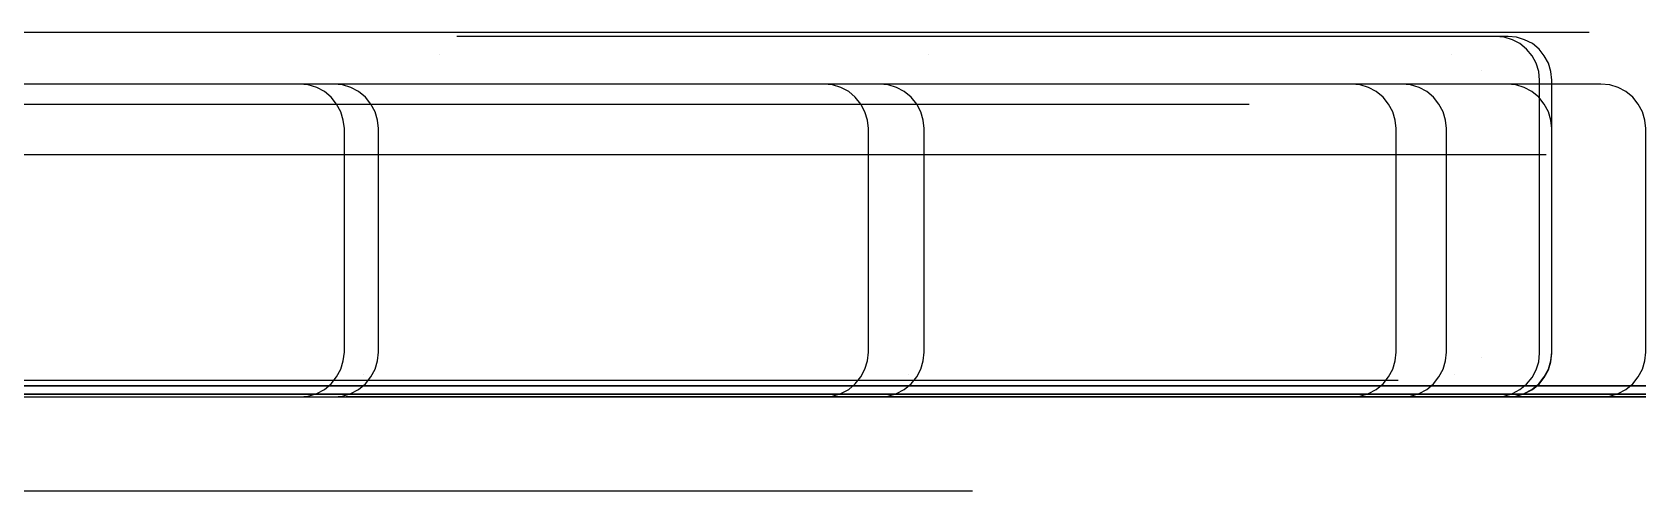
# Model space of a CAD drawing. Header units: metres. Extents: x 4 to 2154, y 0 to 166.
# Drawn here: x 1571 to 2154, y 0 to 166 of the extents above; entities that cross this region are included whole.
import ezdxf

# ---------------------------------------------------------------- set-up
doc = ezdxf.new("R2010")
doc.units = ezdxf.units.M
for name, color, linetype in [('RBAR-T10-I', 2, 'Continuous'), ('RBAR-T12-D', 3, 'Continuous'), ('RBAR-T12-D1', 3, 'Continuous'), ('RBAR-T16-E', 4, 'Continuous'), ('RBAR-T16-F', 4, 'Continuous'), ('RBAR-T16-F1', 4, 'Continuous'), ('RBAR-T20-G', 5, 'Continuous'), ('RBAR-T8-A', 1, 'Continuous'), ('RBAR-T8-A1', 1, 'Continuous'), ('RBAR-T8-A3', 1, 'Continuous'), ('RBAR-T8-B', 1, 'Continuous'), ('RBAR-T8-B1', 1, 'Continuous'), ('RBAR-T8-B2', 1, 'Continuous'), ('RBAR-T8-C', 1, 'Continuous'), ('RBAR-T8-H', 1, 'Continuous')]:
    doc.layers.add(name, color=color, linetype=linetype)

msp = doc.modelspace()

# ---------------------------------------------------------------- linework, layer by layer
at = {"layer": 'RBAR-T10-I'}
for points in [[(1837.2, 35, 323.5), (2011.4, 35, 323.5), (2015.2, 35, 323.1), (2019, 35, 322), (2022.4, 35, 320.1), (2025.4, 35, 317.7), (2027.9, 35, 314.6), (2029.8, 35, 311.2), (2030.9, 35, 307.5), (2031.3, 35, 303.6), (2031.3, 35, 19.9), (2030.9, 35, 16), (2029.8, 35, 12.3), (2027.9, 35, 8.8), (2025.4, 35, 5.8), (2022.4, 35, 3.4), (2019, 35, 1.5), (2015.2, 35, 0.4), (2011.4, 35, 0), (1319.6, 35, 0)], [(1319.6, 35, 303.6), (2031.3, 35, 303.6)], [(1925.4, 35, 323.5), (2099.6, 35, 323.5), (2103.5, 35, 323.1), (2107.2, 35, 322), (2110.7, 35, 320.1), (2113.7, 35, 317.7), (2116.1, 35, 314.6), (2118, 35, 311.2), (2119.1, 35, 307.5), (2119.5, 35, 303.6), (2119.5, 35, 19.9), (2119.1, 35, 16), (2118, 35, 12.3), (2116.1, 35, 8.8), (2113.7, 35, 5.8), (2110.7, 35, 3.4), (2107.2, 35, 1.5), (2103.5, 35, 0.4), (2099.6, 35, 0), (1407.8, 35, 0)], [(1407.8, 35, 303.6), (2119.5, 35, 303.6)], [(1925.4, 35, 323.5), (2099.6, 35, 323.5), (2103.5, 35, 323.1), (2107.2, 35, 322), (2110.7, 35, 320.1), (2113.7, 35, 317.7), (2116.1, 35, 314.6), (2118, 35, 311.2), (2119.1, 35, 307.5), (2119.5, 35, 303.6), (2119.5, 35, 19.9), (2119.1, 35, 16), (2118, 35, 12.3), (2116.1, 35, 8.8), (2113.7, 35, 5.8), (2110.7, 35, 3.4), (2107.2, 35, 1.5), (2103.5, 35, 0.4), (2099.6, 35, 0), (1407.8, 35, 0)], [(1407.8, 35, 303.6), (2119.5, 35, 303.6)], [(1925.4, 35, 323.5), (2099.6, 35, 323.5), (2103.5, 35, 323.1), (2107.2, 35, 322), (2110.7, 35, 320.1), (2113.7, 35, 317.7), (2116.1, 35, 314.6), (2118, 35, 311.2), (2119.1, 35, 307.5), (2119.5, 35, 303.6), (2119.5, 35, 19.9), (2119.1, 35, 16), (2118, 35, 12.3), (2116.1, 35, 8.8), (2113.7, 35, 5.8), (2110.7, 35, 3.4), (2107.2, 35, 1.5), (2103.5, 35, 0.4), (2099.6, 35, 0), (1407.8, 35, 0)], [(1407.8, 35, 303.6), (2119.5, 35, 303.6)], [(1925.4, 35, 323.5), (2099.6, 35, 323.5), (2103.5, 35, 323.1), (2107.2, 35, 322), (2110.7, 35, 320.1), (2113.7, 35, 317.7), (2116.1, 35, 314.6), (2118, 35, 311.2), (2119.1, 35, 307.5), (2119.5, 35, 303.6), (2119.5, 35, 19.9), (2119.1, 35, 16), (2118, 35, 12.3), (2116.1, 35, 8.8), (2113.7, 35, 5.8), (2110.7, 35, 3.4), (2107.2, 35, 1.5), (2103.5, 35, 0.4), (2099.6, 35, 0), (1407.8, 35, 0)], [(1407.8, 35, 303.6), (2119.5, 35, 303.6)], [(1925.4, 35, 323.5), (2099.6, 35, 323.5), (2103.5, 35, 323.1), (2107.2, 35, 322), (2110.7, 35, 320.1), (2113.7, 35, 317.7), (2116.1, 35, 314.6), (2118, 35, 311.2), (2119.1, 35, 307.5), (2119.5, 35, 303.6), (2119.5, 35, 19.9), (2119.1, 35, 16), (2118, 35, 12.3), (2116.1, 35, 8.8), (2113.7, 35, 5.8), (2110.7, 35, 3.4), (2107.2, 35, 1.5), (2103.5, 35, 0.4), (2099.6, 35, 0), (1407.8, 35, 0)], [(1407.8, 35, 303.6), (2119.5, 35, 303.6)], [(1960.4, 35, 323.5), (2134.6, 35, 323.5), (2138.5, 35, 323.1), (2142.2, 35, 322), (2145.7, 35, 320.1), (2148.7, 35, 317.7), (2151.1, 35, 314.6), (2153, 35, 311.2), (2154.1, 35, 307.5), (2154.5, 35, 303.6), (2154.5, 35, 19.9), (2154.1, 35, 16), (2153, 35, 12.3), (2151.1, 35, 8.8), (2148.7, 35, 5.8), (2145.7, 35, 3.4), (2142.2, 35, 1.5), (2138.5, 35, 0.4), (2134.6, 35, 0), (1442.8, 35, 0)], [(1442.8, 35, 303.6), (2154.5, 35, 303.6)]]:
    msp.add_polyline3d(points, dxfattribs=at)
at = {"layer": 'RBAR-T12-D'}
for points in [[(243.5, 121.7, 0), (2118.5, 121.7, 0)], [(36, 0, 0), (1911, 0, 0)], [(36, 0, 0), (1911, 0, 0)]]:
    msp.add_polyline3d(points, dxfattribs=at)
at = {"layer": 'RBAR-T12-D1'}
for points in [[(36, 140, 0), (2011, 140, 0)], [(36, 121.7, 0), (2011, 121.7, 0)]]:
    msp.add_polyline3d(points, dxfattribs=at)
at = {"layer": 'RBAR-T16-E'}
for points in [[(2095.2, 152, 57), (2095.2, 152, 5057)], [(2095.2, 48.2, 57), (2095.2, 48.2, 5057)]]:
    msp.add_polyline3d(points, dxfattribs=at)
at = {"layer": 'RBAR-T16-F'}
msp.add_polyline3d([(1326.8, 38, 0), (2084.6, 38, 0), (2090.8, 38, 0.6), (2096.8, 38, 2.4), (2102.3, 38, 5.4), (2107.2, 38, 9.3), (2111.1, 38, 14.2), (2114.1, 38, 19.7), (2115.9, 38, 25.7), (2116.5, 38, 31.9), (2116.5, 38, 1941.3), (2115.9, 38, 1947.5), (2114.1, 38, 1953.5), (2111.1, 38, 1959), (2107.2, 38, 1963.9), (2102.3, 38, 1967.8), (2096.8, 38, 1970.8), (2090.8, 38, 1972.6), (2084.6, 38, 1973.2), (1326.8, 38, 1973.2)], dxfattribs=at)
at = {"layer": 'RBAR-T16-F1'}
for points in [[(1324.6, 38, 0), (2084.5, 38, 0), (2090.7, 38, 0.6), (2096.7, 38, 2.4), (2102.3, 38, 5.4), (2107.1, 38, 9.4), (2111.1, 38, 14.2), (2114.1, 38, 19.8), (2115.9, 38, 25.8), (2116.5, 38, 32), (2116.5, 38, 1986.8), (2115.9, 38, 1993), (2114.1, 38, 1999), (2111.1, 38, 2004.6), (2107.1, 38, 2009.4), (2102.3, 38, 2013.4), (2096.7, 38, 2016.4), (2090.7, 38, 2018.2), (2084.5, 38, 2018.8), (1324.6, 38, 2018.8)], [(1362.6, 38, 106), (2122.5, 38, 106), (2128.7, 38, 106.6), (2134.7, 38, 108.4), (2140.3, 38, 111.4), (2145.1, 38, 115.4), (2149.1, 38, 120.2), (2152.1, 38, 125.8), (2153.9, 38, 131.8), (2154.5, 38, 138), (2154.5, 38, 2092.8), (2153.9, 38, 2099), (2152.1, 38, 2105), (2149.1, 38, 2110.6), (2145.1, 38, 2115.4), (2140.3, 38, 2119.4), (2134.7, 38, 2122.4), (2128.7, 38, 2124.2), (2122.5, 38, 2124.8), (1362.6, 38, 2124.8)]]:
    msp.add_polyline3d(points, dxfattribs=at)
at = {"layer": 'RBAR-T20-G'}
msp.add_polyline3d([(40, 40, 0), (2065, 40, 0)], dxfattribs=at)
msp.add_polyline3d([(40, 40, 0), (2065, 40, 0)], dxfattribs=at)
msp.add_polyline3d([(40, 40, 0), (2065, 40, 0)], dxfattribs=at)
at = {"layer": 'RBAR-T8-A'}
msp.add_polyline3d([(34, 34, 0), (2109, 34, 0)], dxfattribs=at)
msp.add_polyline3d([(34, 34, 0), (2109, 34, 0)], dxfattribs=at)
msp.add_polyline3d([(34, 34, 0), (2109, 34, 0)], dxfattribs=at)
msp.add_polyline3d([(34, 34, 0), (2109, 34, 0)], dxfattribs=at)
msp.add_polyline3d([(34, 34, 0), (2109, 34, 0)], dxfattribs=at)
msp.add_polyline3d([(34, 34, 0), (2109, 34, 0)], dxfattribs=at)
msp.add_polyline3d([(34, 34, 0), (2109, 34, 0)], dxfattribs=at)
msp.add_polyline3d([(34, 34, 0), (2109, 34, 0)], dxfattribs=at)
msp.add_polyline3d([(34, 34, 0), (2109, 34, 0)], dxfattribs=at)
msp.add_polyline3d([(34, 34, 0), (2109, 34, 0)], dxfattribs=at)
msp.add_polyline3d([(34, 34, 0), (2109, 34, 0)], dxfattribs=at)
msp.add_polyline3d([(34, 34, 0), (2109, 34, 0)], dxfattribs=at)
msp.add_polyline3d([(34, 34, 0), (2109, 34, 0)], dxfattribs=at)
msp.add_polyline3d([(34, 34, 0), (2109, 34, 0)], dxfattribs=at)
msp.add_polyline3d([(34, 34, 0), (2109, 34, 0)], dxfattribs=at)
msp.add_polyline3d([(34, 34, 0), (2109, 34, 0)], dxfattribs=at)
msp.add_polyline3d([(34, 34, 0), (2109, 34, 0)], dxfattribs=at)
msp.add_polyline3d([(34, 34, 0), (2109, 34, 0)], dxfattribs=at)
msp.add_polyline3d([(34, 34, 0), (2109, 34, 0)], dxfattribs=at)
msp.add_polyline3d([(34, 34, 0), (2109, 34, 0)], dxfattribs=at)
msp.add_polyline3d([(34, 34, 0), (2109, 34, 0)], dxfattribs=at)
msp.add_polyline3d([(34, 34, 0), (2109, 34, 0)], dxfattribs=at)
msp.add_polyline3d([(34, 34, 0), (2109, 34, 0)], dxfattribs=at)
msp.add_polyline3d([(34, 34, 0), (2109, 34, 0)], dxfattribs=at)
msp.add_polyline3d([(34, 34, 0), (2109, 34, 0)], dxfattribs=at)
msp.add_polyline3d([(34, 34, 0), (2109, 34, 0)], dxfattribs=at)
msp.add_polyline3d([(34, 34, 0), (2109, 34, 0)], dxfattribs=at)
msp.add_polyline3d([(34, 34, 0), (2109, 34, 0)], dxfattribs=at)
msp.add_polyline3d([(34, 34, 0), (2109, 34, 0)], dxfattribs=at)
msp.add_polyline3d([(34, 34, 0), (2109, 34, 0)], dxfattribs=at)
at = {"layer": 'RBAR-T8-A1'}
msp.add_polyline3d([(34, 166, 0), (2134, 166, 0)], dxfattribs=at)
msp.add_polyline3d([(34, 166, 0), (2134, 166, 0)], dxfattribs=at)
msp.add_polyline3d([(34, 166, 0), (2134, 166, 0)], dxfattribs=at)
msp.add_polyline3d([(34, 166, 0), (2134, 166, 0)], dxfattribs=at)
msp.add_polyline3d([(34, 166, 0), (2134, 166, 0)], dxfattribs=at)
msp.add_polyline3d([(34, 166, 0), (2134, 166, 0)], dxfattribs=at)
msp.add_polyline3d([(34, 166, 0), (2134, 166, 0)], dxfattribs=at)
msp.add_polyline3d([(34, 166, 0), (2134, 166, 0)], dxfattribs=at)
msp.add_polyline3d([(34, 166, 0), (2134, 166, 0)], dxfattribs=at)
msp.add_polyline3d([(34, 166, 0), (2134, 166, 0)], dxfattribs=at)
msp.add_polyline3d([(34, 166, 0), (2134, 166, 0)], dxfattribs=at)
msp.add_polyline3d([(34, 166, 0), (2134, 166, 0)], dxfattribs=at)
msp.add_polyline3d([(34, 166, 0), (2134, 166, 0)], dxfattribs=at)
msp.add_polyline3d([(34, 166, 0), (2134, 166, 0)], dxfattribs=at)
msp.add_polyline3d([(34, 166, 0), (2134, 166, 0)], dxfattribs=at)
msp.add_polyline3d([(34, 166, 0), (2134, 166, 0)], dxfattribs=at)
msp.add_polyline3d([(34, 166, 0), (2134, 166, 0)], dxfattribs=at)
msp.add_polyline3d([(34, 166, 0), (2134, 166, 0)], dxfattribs=at)
msp.add_polyline3d([(34, 166, 0), (2134, 166, 0)], dxfattribs=at)
msp.add_polyline3d([(34, 166, 0), (2134, 166, 0)], dxfattribs=at)
msp.add_polyline3d([(34, 166, 0), (2134, 166, 0)], dxfattribs=at)
msp.add_polyline3d([(34, 166, 0), (2134, 166, 0)], dxfattribs=at)
msp.add_polyline3d([(34, 166, 0), (2134, 166, 0)], dxfattribs=at)
msp.add_polyline3d([(34, 166, 0), (2134, 166, 0)], dxfattribs=at)
msp.add_polyline3d([(34, 166, 0), (2134, 166, 0)], dxfattribs=at)
msp.add_polyline3d([(34, 166, 0), (2134, 166, 0)], dxfattribs=at)
msp.add_polyline3d([(34, 166, 0), (2134, 166, 0)], dxfattribs=at)
msp.add_polyline3d([(34, 166, 0), (2134, 166, 0)], dxfattribs=at)
msp.add_polyline3d([(34, 166, 0), (2134, 166, 0)], dxfattribs=at)
msp.add_polyline3d([(34, 166, 0), (2134, 166, 0)], dxfattribs=at)
at = {"layer": 'RBAR-T8-A3'}
for points in [[(1718.1, 158, 34), (1718.1, 158, 5084)], [(1895, 158, 34), (1895, 158, 5084)], [(2084.3, 158, 34), (2084.3, 158, 5084)], [(1690.6, 42, 34), (1690.6, 42, 5084)], [(1888, 42, 34), (1888, 42, 5084)], [(2085.4, 42, 34), (2085.4, 42, 5084)]]:
    msp.add_polyline3d(points, dxfattribs=at)
at = {"layer": 'RBAR-T8-B'}
for points in [[(1717.7, 34, 452.2), (2104.2, 34, 452.2), (2107.4, 34, 452.5), (2110.5, 34, 453.4), (2113.3, 34, 455), (2115.7, 34, 457), (2117.8, 34, 459.4), (2119.3, 34, 462.3), (2120.2, 34, 465.3), (2120.5, 34, 468.5), (2120.5, 34, 519.3), (2120.2, 34, 522.5), (2119.3, 34, 525.6), (2117.8, 34, 528.4), (2115.7, 34, 530.9), (2113.3, 34, 532.9), (2110.5, 34, 534.4), (2107.4, 34, 535.3), (2104.2, 34, 535.6), (1717.7, 34, 535.6)], [(1717.7, 34, 1290), (2104.2, 34, 1290), (2107.4, 34, 1290.4), (2110.5, 34, 1291.3), (2113.3, 34, 1292.8), (2115.7, 34, 1294.8), (2117.8, 34, 1297.3), (2119.3, 34, 1300.1), (2120.2, 34, 1303.1), (2120.5, 34, 1306.3), (2120.5, 34, 1357.2), (2120.2, 34, 1360.4), (2119.3, 34, 1363.4), (2117.8, 34, 1366.2), (2115.7, 34, 1368.7), (2113.3, 34, 1370.7), (2110.5, 34, 1372.2), (2107.4, 34, 1373.1), (2104.2, 34, 1373.5), (1717.7, 34, 1373.5)], [(1717.7, 34, 2127.9), (2104.2, 34, 2127.9), (2107.4, 34, 2128.2), (2110.5, 34, 2129.1), (2113.3, 34, 2130.6), (2115.7, 34, 2132.6), (2117.8, 34, 2135.1), (2119.3, 34, 2137.9), (2120.2, 34, 2141), (2120.5, 34, 2144.2), (2120.5, 34, 2195), (2120.2, 34, 2198.2), (2119.3, 34, 2201.2), (2117.8, 34, 2204.1), (2115.7, 34, 2206.5), (2113.3, 34, 2208.5), (2110.5, 34, 2210.1), (2107.4, 34, 2211), (2104.2, 34, 2211.3), (1717.7, 34, 2211.3)], [(1717.7, 34, 2965.7), (2104.2, 34, 2965.7), (2107.4, 34, 2966), (2110.5, 34, 2966.9), (2113.3, 34, 2968.5), (2115.7, 34, 2970.5), (2117.8, 34, 2972.9), (2119.3, 34, 2975.8), (2120.2, 34, 2978.8), (2120.5, 34, 2982), (2120.5, 34, 3032.8), (2120.2, 34, 3036), (2119.3, 34, 3039.1), (2117.8, 34, 3041.9), (2115.7, 34, 3044.4), (2113.3, 34, 3046.4), (2110.5, 34, 3047.9), (2107.4, 34, 3048.8), (2104.2, 34, 3049.1), (1717.7, 34, 3049.1)], [(1717.7, 34, 3803.5), (2104.2, 34, 3803.5), (2107.4, 34, 3803.9), (2110.5, 34, 3804.8), (2113.3, 34, 3806.3), (2115.7, 34, 3808.3), (2117.8, 34, 3810.8), (2119.3, 34, 3813.6), (2120.2, 34, 3816.6), (2120.5, 34, 3819.8), (2120.5, 34, 3870.7), (2120.2, 34, 3873.9), (2119.3, 34, 3876.9), (2117.8, 34, 3879.7), (2115.7, 34, 3882.2), (2113.3, 34, 3884.2), (2110.5, 34, 3885.7), (2107.4, 34, 3886.6), (2104.2, 34, 3887), (1717.7, 34, 3887)], [(1717.7, 34, 4641.4), (2104.2, 34, 4641.4), (2107.4, 34, 4641.7), (2110.5, 34, 4642.6), (2113.3, 34, 4644.1), (2115.7, 34, 4646.1), (2117.8, 34, 4648.6), (2119.3, 34, 4651.4), (2120.2, 34, 4654.5), (2120.5, 34, 4657.7), (2120.5, 34, 4708.5), (2120.2, 34, 4711.7), (2119.3, 34, 4714.7), (2117.8, 34, 4717.6), (2115.7, 34, 4720), (2113.3, 34, 4722), (2110.5, 34, 4723.6), (2107.4, 34, 4724.5), (2104.2, 34, 4724.8), (1717.7, 34, 4724.8)], [(1724.5, 34, 1625.5), (2111, 34, 1625.5), (2114.2, 34, 1625.8), (2117.3, 34, 1626.7), (2120.1, 34, 1628.2), (2122.5, 34, 1630.3), (2124.6, 34, 1632.7), (2126.1, 34, 1635.6), (2127, 34, 1638.6), (2127.3, 34, 1641.8), (2127.3, 34, 1692.6), (2127, 34, 1695.8), (2126.1, 34, 1698.9), (2124.6, 34, 1701.7), (2122.5, 34, 1704.2), (2120.1, 34, 1706.2), (2117.3, 34, 1707.7), (2114.2, 34, 1708.6), (2111, 34, 1708.9), (1724.5, 34, 1708.9)], [(1724.5, 34, 1795), (2111, 34, 1795), (2114.2, 34, 1795.3), (2117.3, 34, 1796.2), (2120.1, 34, 1797.7), (2122.5, 34, 1799.8), (2124.6, 34, 1802.2), (2126.1, 34, 1805.1), (2127, 34, 1808.1), (2127.3, 34, 1811.3), (2127.3, 34, 1862.1), (2127, 34, 1865.3), (2126.1, 34, 1868.4), (2124.6, 34, 1871.2), (2122.5, 34, 1873.7), (2120.1, 34, 1875.7), (2117.3, 34, 1877.2), (2114.2, 34, 1878.1), (2111, 34, 1878.4), (1724.5, 34, 1878.4)], [(1724.5, 34, 3659.5), (2111, 34, 3659.5), (2114.2, 34, 3659.8), (2117.3, 34, 3660.8), (2120.1, 34, 3662.3), (2122.5, 34, 3664.3), (2124.6, 34, 3666.7), (2126.1, 34, 3669.6), (2127, 34, 3672.6), (2127.3, 34, 3675.8), (2127.3, 34, 3726.6), (2127, 34, 3729.8), (2126.1, 34, 3732.9), (2124.6, 34, 3735.7), (2122.5, 34, 3738.2), (2120.1, 34, 3740.2), (2117.3, 34, 3741.7), (2114.2, 34, 3742.6), (2111, 34, 3742.9), (1724.5, 34, 3742.9)]]:
    msp.add_polyline3d(points, dxfattribs=at)
at = {"layer": 'RBAR-T8-B1'}
for points in [[(1283.4, 34, 0), (1667.6, 34, 0), (1670.7, 34.3, 0), (1673.8, 35.2, 0), (1676.6, 36.7, 0), (1679, 38.7, 0), (1681, 41.2, 0), (1682.5, 44, 0), (1683.4, 47, 0), (1683.8, 50.2, 0), (1683.8, 131.1, 0), (1683.4, 134.2, 0), (1682.5, 137.2, 0), (1681, 140, 0), (1679, 142.5, 0), (1676.6, 144.5, 0), (1673.8, 146, 0), (1670.7, 146.9, 0), (1667.6, 147.2, 0), (1283.4, 147.2, 0)], [(1295.7, 34, 0), (1679.9, 34, 0), (1683.1, 34.3, 0), (1686.1, 35.2, 0), (1688.9, 36.7, 0), (1691.4, 38.7, 0), (1693.4, 41.2, 0), (1694.9, 44, 0), (1695.8, 47, 0), (1696.1, 50.2, 0), (1696.1, 131.1, 0), (1695.8, 134.2, 0), (1694.9, 137.2, 0), (1693.4, 140, 0), (1691.4, 142.5, 0), (1688.9, 144.5, 0), (1686.1, 146, 0), (1683.1, 146.9, 0), (1679.9, 147.2, 0), (1295.7, 147.2, 0)], [(1473, 34, 0), (1857.2, 34, 0), (1860.3, 34.3, 0), (1863.4, 35.2, 0), (1866.2, 36.7, 0), (1868.6, 38.7, 0), (1870.6, 41.2, 0), (1872.1, 44, 0), (1873, 47, 0), (1873.4, 50.2, 0), (1873.4, 131.1, 0), (1873, 134.2, 0), (1872.1, 137.2, 0), (1870.6, 140, 0), (1868.6, 142.5, 0), (1866.2, 144.5, 0), (1863.4, 146, 0), (1860.3, 146.9, 0), (1857.2, 147.2, 0), (1473, 147.2, 0)], [(1493.2, 34, 0), (1877.3, 34, 0), (1880.5, 34.3, 0), (1883.5, 35.2, 0), (1886.3, 36.7, 0), (1888.8, 38.7, 0), (1890.8, 41.2, 0), (1892.3, 44, 0), (1893.2, 47, 0), (1893.5, 50.2, 0), (1893.5, 131.1, 0), (1893.2, 134.2, 0), (1892.3, 137.2, 0), (1890.8, 140, 0), (1888.8, 142.5, 0), (1886.3, 144.5, 0), (1883.5, 146, 0), (1880.5, 146.9, 0), (1877.3, 147.2, 0), (1493.2, 147.2, 0)], [(1663.8, 34, 0), (2048, 34, 0), (2051.2, 34.3, 0), (2054.2, 35.2, 0), (2057, 36.7, 0), (2059.5, 38.7, 0), (2061.5, 41.2, 0), (2063, 44, 0), (2063.9, 47, 0), (2064.2, 50.2, 0), (2064.2, 131.1, 0), (2063.9, 134.2, 0), (2063, 137.2, 0), (2061.5, 140, 0), (2059.5, 142.5, 0), (2057, 144.5, 0), (2054.2, 146, 0), (2051.2, 146.9, 0), (2048, 147.2, 0), (1663.8, 147.2, 0)], [(1682.1, 34, 4625), (2066.3, 34, 4625), (2069.4, 34.3, 4625), (2072.5, 35.2, 4625), (2075.3, 36.7, 4625), (2077.7, 38.7, 4625), (2079.7, 41.2, 4625), (2081.2, 44, 4625), (2082.1, 47, 4625), (2082.4, 50.2, 4625), (2082.4, 131.1, 4625), (2082.1, 134.2, 4625), (2081.2, 137.2, 4625), (2079.7, 140, 4625), (2077.7, 142.5, 4625), (2075.3, 144.5, 4625), (2072.5, 146, 4625), (2069.4, 146.9, 4625), (2066.3, 147.2, 4625), (1682.1, 147.2, 4625)], [(1720.1, 34, 2152.8), (2104.3, 34, 2152.8), (2107.5, 34.3, 2152.8), (2110.5, 35.2, 2152.8), (2113.3, 36.7, 2152.8), (2115.8, 38.7, 2152.8), (2117.8, 41.2, 2152.8), (2119.3, 44, 2152.8), (2120.2, 47, 2152.8), (2120.5, 50.2, 2152.8), (2120.5, 131.1, 2152.8), (2120.2, 134.2, 2152.8), (2119.3, 137.2, 2152.8), (2117.8, 140, 2152.8), (2115.8, 142.5, 2152.8), (2113.3, 144.5, 2152.8), (2110.5, 146, 2152.8), (2107.5, 146.9, 2152.8), (2104.3, 147.2, 2152.8), (1720.1, 147.2, 2152.8)], [(1720.1, 34, 2350.2), (2104.3, 34, 2350.2), (2107.5, 34.3, 2350.2), (2110.5, 35.2, 2350.2), (2113.3, 36.7, 2350.2), (2115.8, 38.7, 2350.2), (2117.8, 41.2, 2350.2), (2119.3, 44, 2350.2), (2120.2, 47, 2350.2), (2120.5, 50.2, 2350.2), (2120.5, 131.1, 2350.2), (2120.2, 134.2, 2350.2), (2119.3, 137.2, 2350.2), (2117.8, 140, 2350.2), (2115.8, 142.5, 2350.2), (2113.3, 144.5, 2350.2), (2110.5, 146, 2350.2), (2107.5, 146.9, 2350.2), (2104.3, 147.2, 2350.2), (1720.1, 147.2, 2350.2)], [(1720.1, 34, 2547.5), (2104.3, 34, 2547.5), (2107.5, 34.3, 2547.5), (2110.5, 35.2, 2547.5), (2113.3, 36.7, 2547.5), (2115.8, 38.7, 2547.5), (2117.8, 41.2, 2547.5), (2119.3, 44, 2547.5), (2120.2, 47, 2547.5), (2120.5, 50.2, 2547.5), (2120.5, 131.1, 2547.5), (2120.2, 134.2, 2547.5), (2119.3, 137.2, 2547.5), (2117.8, 140, 2547.5), (2115.8, 142.5, 2547.5), (2113.3, 144.5, 2547.5), (2110.5, 146, 2547.5), (2107.5, 146.9, 2547.5), (2104.3, 147.2, 2547.5), (1720.1, 147.2, 2547.5)], [(1720.1, 34, 2744.8), (2104.3, 34, 2744.8), (2107.5, 34.3, 2744.8), (2110.5, 35.2, 2744.8), (2113.3, 36.7, 2744.8), (2115.8, 38.7, 2744.8), (2117.8, 41.2, 2744.8), (2119.3, 44, 2744.8), (2120.2, 47, 2744.8), (2120.5, 50.2, 2744.8), (2120.5, 131.1, 2744.8), (2120.2, 134.2, 2744.8), (2119.3, 137.2, 2744.8), (2117.8, 140, 2744.8), (2115.8, 142.5, 2744.8), (2113.3, 144.5, 2744.8), (2110.5, 146, 2744.8), (2107.5, 146.9, 2744.8), (2104.3, 147.2, 2744.8), (1720.1, 147.2, 2744.8)], [(1720.1, 34, 2942.2), (2104.3, 34, 2942.2), (2107.5, 34.3, 2942.2), (2110.5, 35.2, 2942.2), (2113.3, 36.7, 2942.2), (2115.8, 38.7, 2942.2), (2117.8, 41.2, 2942.2), (2119.3, 44, 2942.2), (2120.2, 47, 2942.2), (2120.5, 50.2, 2942.2), (2120.5, 131.1, 2942.2), (2120.2, 134.2, 2942.2), (2119.3, 137.2, 2942.2), (2117.8, 140, 2942.2), (2115.8, 142.5, 2942.2), (2113.3, 144.5, 2942.2), (2110.5, 146, 2942.2), (2107.5, 146.9, 2942.2), (2104.3, 147.2, 2942.2), (1720.1, 147.2, 2942.2)], [(1754.1, 34, 34.5), (2138.3, 34, 34.5), (2141.5, 34.3, 34.5), (2144.5, 35.2, 34.5), (2147.3, 36.7, 34.5), (2149.8, 38.7, 34.5), (2151.8, 41.2, 34.5), (2153.3, 44, 34.5), (2154.2, 47, 34.5), (2154.5, 50.2, 34.5), (2154.5, 131.1, 34.5), (2154.2, 134.2, 34.5), (2153.3, 137.2, 34.5), (2151.8, 140, 34.5), (2149.8, 142.5, 34.5), (2147.3, 144.5, 34.5), (2144.5, 146, 34.5), (2141.5, 146.9, 34.5), (2138.3, 147.2, 34.5), (1754.1, 147.2, 34.5)], [(1754.1, 34, 4625), (2138.3, 34, 4625), (2141.5, 34.3, 4625), (2144.5, 35.2, 4625), (2147.3, 36.7, 4625), (2149.8, 38.7, 4625), (2151.8, 41.2, 4625), (2153.3, 44, 4625), (2154.2, 47, 4625), (2154.5, 50.2, 4625), (2154.5, 131.1, 4625), (2154.2, 134.2, 4625), (2153.3, 137.2, 4625), (2151.8, 140, 4625), (2149.8, 142.5, 4625), (2147.3, 144.5, 4625), (2144.5, 146, 4625), (2141.5, 146.9, 4625), (2138.3, 147.2, 4625), (1754.1, 147.2, 4625)], [(1754.1, 34, 34.5), (2138.3, 34, 34.5), (2141.5, 34.3, 34.5), (2144.5, 35.2, 34.5), (2147.3, 36.7, 34.5), (2149.8, 38.7, 34.5), (2151.8, 41.2, 34.5), (2153.3, 44, 34.5), (2154.2, 47, 34.5), (2154.5, 50.2, 34.5), (2154.5, 131.1, 34.5), (2154.2, 134.2, 34.5), (2153.3, 137.2, 34.5), (2151.8, 140, 34.5), (2149.8, 142.5, 34.5), (2147.3, 144.5, 34.5), (2144.5, 146, 34.5), (2141.5, 146.9, 34.5), (2138.3, 147.2, 34.5), (1754.1, 147.2, 34.5)]]:
    msp.add_polyline3d(points, dxfattribs=at)
at = {"layer": 'RBAR-T8-B2'}
for points in [[(1724.5, 34, 778), (2100.2, 34, 778), (2103.3, 34.3, 778), (2106.3, 35.2, 778), (2109, 36.7, 778), (2111.4, 38.6, 778), (2113.4, 41, 778), (2114.9, 43.8, 778), (2115.8, 46.7, 778), (2116.1, 49.8, 778), (2116.1, 148.7, 778), (2115.8, 151.8, 778), (2114.9, 154.8, 778), (2113.4, 157.5, 778), (2111.4, 159.9, 778), (2109, 161.9, 778), (2106.3, 163.3, 778), (2103.3, 164.2, 778), (2100.2, 164.5, 778), (1724.5, 164.5, 778)], [(1724.5, 34, 1964.5), (2100.2, 34, 1964.5), (2103.3, 34.3, 1964.5), (2106.3, 35.2, 1964.5), (2109, 36.7, 1964.5), (2111.4, 38.6, 1964.5), (2113.4, 41, 1964.5), (2114.9, 43.8, 1964.5), (2115.8, 46.7, 1964.5), (2116.1, 49.8, 1964.5), (2116.1, 148.7, 1964.5), (2115.8, 151.8, 1964.5), (2114.9, 154.8, 1964.5), (2113.4, 157.5, 1964.5), (2111.4, 159.9, 1964.5), (2109, 161.9, 1964.5), (2106.3, 163.3, 1964.5), (2103.3, 164.2, 1964.5), (2100.2, 164.5, 1964.5), (1724.5, 164.5, 1964.5)], [(1724.5, 34, 3151), (2100.2, 34, 3151), (2103.3, 34.3, 3151), (2106.3, 35.2, 3151), (2109, 36.7, 3151), (2111.4, 38.6, 3151), (2113.4, 41, 3151), (2114.9, 43.8, 3151), (2115.8, 46.7, 3151), (2116.1, 49.8, 3151), (2116.1, 148.7, 3151), (2115.8, 151.8, 3151), (2114.9, 154.8, 3151), (2113.4, 157.5, 3151), (2111.4, 159.9, 3151), (2109, 161.9, 3151), (2106.3, 163.3, 3151), (2103.3, 164.2, 3151), (2100.2, 164.5, 3151), (1724.5, 164.5, 3151)], [(1724.5, 34, 3320.5), (2100.2, 34, 3320.5), (2103.3, 34.3, 3320.5), (2106.3, 35.2, 3320.5), (2109, 36.7, 3320.5), (2111.4, 38.6, 3320.5), (2113.4, 41, 3320.5), (2114.9, 43.8, 3320.5), (2115.8, 46.7, 3320.5), (2116.1, 49.8, 3320.5), (2116.1, 148.7, 3320.5), (2115.8, 151.8, 3320.5), (2114.9, 154.8, 3320.5), (2113.4, 157.5, 3320.5), (2111.4, 159.9, 3320.5), (2109, 161.9, 3320.5), (2106.3, 163.3, 3320.5), (2103.3, 164.2, 3320.5), (2100.2, 164.5, 3320.5), (1724.5, 164.5, 3320.5)], [(1728.9, 34, 393.1), (2104.7, 34, 393.1), (2107.8, 34.3, 393.1), (2110.7, 35.2, 393.1), (2113.5, 36.7, 393.1), (2115.9, 38.6, 393.1), (2117.8, 41, 393.1), (2119.3, 43.8, 393.1), (2120.2, 46.7, 393.1), (2120.5, 49.8, 393.1), (2120.5, 148.7, 393.1), (2120.2, 151.8, 393.1), (2119.3, 154.8, 393.1), (2117.8, 157.5, 393.1), (2115.9, 159.9, 393.1), (2113.5, 161.9, 393.1), (2110.7, 163.3, 393.1), (2107.8, 164.2, 393.1), (2104.7, 164.5, 393.1), (1728.9, 164.5, 393.1)], [(1728.9, 34, 1111.2), (2104.7, 34, 1111.2), (2107.8, 34.3, 1111.2), (2110.7, 35.2, 1111.2), (2113.5, 36.7, 1111.2), (2115.9, 38.6, 1111.2), (2117.8, 41, 1111.2), (2119.3, 43.8, 1111.2), (2120.2, 46.7, 1111.2), (2120.5, 49.8, 1111.2), (2120.5, 148.7, 1111.2), (2120.2, 151.8, 1111.2), (2119.3, 154.8, 1111.2), (2117.8, 157.5, 1111.2), (2115.9, 159.9, 1111.2), (2113.5, 161.9, 1111.2), (2110.7, 163.3, 1111.2), (2107.8, 164.2, 1111.2), (2104.7, 164.5, 1111.2), (1728.9, 164.5, 1111.2)], [(1728.9, 34, 1829.4), (2104.7, 34, 1829.4), (2107.8, 34.3, 1829.4), (2110.7, 35.2, 1829.4), (2113.5, 36.7, 1829.4), (2115.9, 38.6, 1829.4), (2117.8, 41, 1829.4), (2119.3, 43.8, 1829.4), (2120.2, 46.7, 1829.4), (2120.5, 49.8, 1829.4), (2120.5, 148.7, 1829.4), (2120.2, 151.8, 1829.4), (2119.3, 154.8, 1829.4), (2117.8, 157.5, 1829.4), (2115.9, 159.9, 1829.4), (2113.5, 161.9, 1829.4), (2110.7, 163.3, 1829.4), (2107.8, 164.2, 1829.4), (2104.7, 164.5, 1829.4), (1728.9, 164.5, 1829.4)], [(1728.9, 34, 2547.5), (2104.7, 34, 2547.5), (2107.8, 34.3, 2547.5), (2110.7, 35.2, 2547.5), (2113.5, 36.7, 2547.5), (2115.9, 38.6, 2547.5), (2117.8, 41, 2547.5), (2119.3, 43.8, 2547.5), (2120.2, 46.7, 2547.5), (2120.5, 49.8, 2547.5), (2120.5, 148.7, 2547.5), (2120.2, 151.8, 2547.5), (2119.3, 154.8, 2547.5), (2117.8, 157.5, 2547.5), (2115.9, 159.9, 2547.5), (2113.5, 161.9, 2547.5), (2110.7, 163.3, 2547.5), (2107.8, 164.2, 2547.5), (2104.7, 164.5, 2547.5), (1728.9, 164.5, 2547.5)], [(1728.9, 34, 3265.6), (2104.7, 34, 3265.6), (2107.8, 34.3, 3265.6), (2110.7, 35.2, 3265.6), (2113.5, 36.7, 3265.6), (2115.9, 38.6, 3265.6), (2117.8, 41, 3265.6), (2119.3, 43.8, 3265.6), (2120.2, 46.7, 3265.6), (2120.5, 49.8, 3265.6), (2120.5, 148.7, 3265.6), (2120.2, 151.8, 3265.6), (2119.3, 154.8, 3265.6), (2117.8, 157.5, 3265.6), (2115.9, 159.9, 3265.6), (2113.5, 161.9, 3265.6), (2110.7, 163.3, 3265.6), (2107.8, 164.2, 3265.6), (2104.7, 164.5, 3265.6), (1728.9, 164.5, 3265.6)], [(1728.9, 34, 3983.8), (2104.7, 34, 3983.8), (2107.8, 34.3, 3983.8), (2110.7, 35.2, 3983.8), (2113.5, 36.7, 3983.8), (2115.9, 38.6, 3983.8), (2117.8, 41, 3983.8), (2119.3, 43.8, 3983.8), (2120.2, 46.7, 3983.8), (2120.5, 49.8, 3983.8), (2120.5, 148.7, 3983.8), (2120.2, 151.8, 3983.8), (2119.3, 154.8, 3983.8), (2117.8, 157.5, 3983.8), (2115.9, 159.9, 3983.8), (2113.5, 161.9, 3983.8), (2110.7, 163.3, 3983.8), (2107.8, 164.2, 3983.8), (2104.7, 164.5, 3983.8), (1728.9, 164.5, 3983.8)], [(1728.9, 34, 4701.9), (2104.7, 34, 4701.9), (2107.8, 34.3, 4701.9), (2110.7, 35.2, 4701.9), (2113.5, 36.7, 4701.9), (2115.9, 38.6, 4701.9), (2117.8, 41, 4701.9), (2119.3, 43.8, 4701.9), (2120.2, 46.7, 4701.9), (2120.5, 49.8, 4701.9), (2120.5, 148.7, 4701.9), (2120.2, 151.8, 4701.9), (2119.3, 154.8, 4701.9), (2117.8, 157.5, 4701.9), (2115.9, 159.9, 4701.9), (2113.5, 161.9, 4701.9), (2110.7, 163.3, 4701.9), (2107.8, 164.2, 4701.9), (2104.7, 164.5, 4701.9), (1728.9, 164.5, 4701.9)], [(1728.9, 34, 348.2), (2104.7, 34, 348.2), (2107.8, 34.3, 348.2), (2110.7, 35.2, 348.2), (2113.5, 36.7, 348.2), (2115.9, 38.6, 348.2), (2117.8, 41, 348.2), (2119.3, 43.8, 348.2), (2120.2, 46.7, 348.2), (2120.5, 49.8, 348.2), (2120.5, 148.7, 348.2), (2120.2, 151.8, 348.2), (2119.3, 154.8, 348.2), (2117.8, 157.5, 348.2), (2115.9, 159.9, 348.2), (2113.5, 161.9, 348.2), (2110.7, 163.3, 348.2), (2107.8, 164.2, 348.2), (2104.7, 164.5, 348.2), (1728.9, 164.5, 348.2)], [(1728.9, 34, 976.6), (2104.7, 34, 976.6), (2107.8, 34.3, 976.6), (2110.7, 35.2, 976.6), (2113.5, 36.7, 976.6), (2115.9, 38.6, 976.6), (2117.8, 41, 976.6), (2119.3, 43.8, 976.6), (2120.2, 46.7, 976.6), (2120.5, 49.8, 976.6), (2120.5, 148.7, 976.6), (2120.2, 151.8, 976.6), (2119.3, 154.8, 976.6), (2117.8, 157.5, 976.6), (2115.9, 159.9, 976.6), (2113.5, 161.9, 976.6), (2110.7, 163.3, 976.6), (2107.8, 164.2, 976.6), (2104.7, 164.5, 976.6), (1728.9, 164.5, 976.6)], [(1728.9, 34, 1604.9), (2104.7, 34, 1604.9), (2107.8, 34.3, 1604.9), (2110.7, 35.2, 1604.9), (2113.5, 36.7, 1604.9), (2115.9, 38.6, 1604.9), (2117.8, 41, 1604.9), (2119.3, 43.8, 1604.9), (2120.2, 46.7, 1604.9), (2120.5, 49.8, 1604.9), (2120.5, 148.7, 1604.9), (2120.2, 151.8, 1604.9), (2119.3, 154.8, 1604.9), (2117.8, 157.5, 1604.9), (2115.9, 159.9, 1604.9), (2113.5, 161.9, 1604.9), (2110.7, 163.3, 1604.9), (2107.8, 164.2, 1604.9), (2104.7, 164.5, 1604.9), (1728.9, 164.5, 1604.9)], [(1728.9, 34, 2233.3), (2104.7, 34, 2233.3), (2107.8, 34.3, 2233.3), (2110.7, 35.2, 2233.3), (2113.5, 36.7, 2233.3), (2115.9, 38.6, 2233.3), (2117.8, 41, 2233.3), (2119.3, 43.8, 2233.3), (2120.2, 46.7, 2233.3), (2120.5, 49.8, 2233.3), (2120.5, 148.7, 2233.3), (2120.2, 151.8, 2233.3), (2119.3, 154.8, 2233.3), (2117.8, 157.5, 2233.3), (2115.9, 159.9, 2233.3), (2113.5, 161.9, 2233.3), (2110.7, 163.3, 2233.3), (2107.8, 164.2, 2233.3), (2104.7, 164.5, 2233.3), (1728.9, 164.5, 2233.3)], [(1728.9, 34, 2861.7), (2104.7, 34, 2861.7), (2107.8, 34.3, 2861.7), (2110.7, 35.2, 2861.7), (2113.5, 36.7, 2861.7), (2115.9, 38.6, 2861.7), (2117.8, 41, 2861.7), (2119.3, 43.8, 2861.7), (2120.2, 46.7, 2861.7), (2120.5, 49.8, 2861.7), (2120.5, 148.7, 2861.7), (2120.2, 151.8, 2861.7), (2119.3, 154.8, 2861.7), (2117.8, 157.5, 2861.7), (2115.9, 159.9, 2861.7), (2113.5, 161.9, 2861.7), (2110.7, 163.3, 2861.7), (2107.8, 164.2, 2861.7), (2104.7, 164.5, 2861.7), (1728.9, 164.5, 2861.7)], [(1728.9, 34, 3490.1), (2104.7, 34, 3490.1), (2107.8, 34.3, 3490.1), (2110.7, 35.2, 3490.1), (2113.5, 36.7, 3490.1), (2115.9, 38.6, 3490.1), (2117.8, 41, 3490.1), (2119.3, 43.8, 3490.1), (2120.2, 46.7, 3490.1), (2120.5, 49.8, 3490.1), (2120.5, 148.7, 3490.1), (2120.2, 151.8, 3490.1), (2119.3, 154.8, 3490.1), (2117.8, 157.5, 3490.1), (2115.9, 159.9, 3490.1), (2113.5, 161.9, 3490.1), (2110.7, 163.3, 3490.1), (2107.8, 164.2, 3490.1), (2104.7, 164.5, 3490.1), (1728.9, 164.5, 3490.1)], [(1728.9, 34, 4118.4), (2104.7, 34, 4118.4), (2107.8, 34.3, 4118.4), (2110.7, 35.2, 4118.4), (2113.5, 36.7, 4118.4), (2115.9, 38.6, 4118.4), (2117.8, 41, 4118.4), (2119.3, 43.8, 4118.4), (2120.2, 46.7, 4118.4), (2120.5, 49.8, 4118.4), (2120.5, 148.7, 4118.4), (2120.2, 151.8, 4118.4), (2119.3, 154.8, 4118.4), (2117.8, 157.5, 4118.4), (2115.9, 159.9, 4118.4), (2113.5, 161.9, 4118.4), (2110.7, 163.3, 4118.4), (2107.8, 164.2, 4118.4), (2104.7, 164.5, 4118.4), (1728.9, 164.5, 4118.4)], [(1728.9, 34, 4746.8), (2104.7, 34, 4746.8), (2107.8, 34.3, 4746.8), (2110.7, 35.2, 4746.8), (2113.5, 36.7, 4746.8), (2115.9, 38.6, 4746.8), (2117.8, 41, 4746.8), (2119.3, 43.8, 4746.8), (2120.2, 46.7, 4746.8), (2120.5, 49.8, 4746.8), (2120.5, 148.7, 4746.8), (2120.2, 151.8, 4746.8), (2119.3, 154.8, 4746.8), (2117.8, 157.5, 4746.8), (2115.9, 159.9, 4746.8), (2113.5, 161.9, 4746.8), (2110.7, 163.3, 4746.8), (2107.8, 164.2, 4746.8), (2104.7, 164.5, 4746.8), (1728.9, 164.5, 4746.8)]]:
    msp.add_polyline3d(points, dxfattribs=at)
at = {"layer": 'RBAR-T8-C'}
for points in [[(1449.1, 34, 648.9), (2016, 34, 648.9), (2019.1, 34, 648.6), (2022.2, 34, 647.7), (2025, 34, 646.2), (2027.4, 34, 644.2), (2029.4, 34, 641.7), (2030.9, 34, 638.9), (2031.8, 34, 635.9), (2032.2, 34, 632.7), (2032.2, 34, 0)], [(1537.4, 34, 648.9), (2104.3, 34, 648.9), (2107.5, 34, 648.6), (2110.5, 34, 647.7), (2113.3, 34, 646.2), (2115.8, 34, 644.2), (2117.8, 34, 641.7), (2119.3, 34, 638.9), (2120.2, 34, 635.9), (2120.5, 34, 632.7), (2120.5, 34, 0)], [(1537.4, 34, 648.9), (2104.3, 34, 648.9), (2107.5, 34, 648.6), (2110.5, 34, 647.7), (2113.3, 34, 646.2), (2115.8, 34, 644.2), (2117.8, 34, 641.7), (2119.3, 34, 638.9), (2120.2, 34, 635.9), (2120.5, 34, 632.7), (2120.5, 34, 0)], [(1537.4, 34, 648.9), (2104.3, 34, 648.9), (2107.5, 34, 648.6), (2110.5, 34, 647.7), (2113.3, 34, 646.2), (2115.8, 34, 644.2), (2117.8, 34, 641.7), (2119.3, 34, 638.9), (2120.2, 34, 635.9), (2120.5, 34, 632.7), (2120.5, 34, 0)], [(1571.4, 34, 648.9), (2138.3, 34, 648.9), (2141.5, 34, 648.6), (2144.5, 34, 647.7), (2147.3, 34, 646.2), (2149.8, 34, 644.2), (2151.8, 34, 641.7), (2153.3, 34, 638.9), (2154.2, 34, 635.9), (2154.5, 34, 632.7), (2154.5, 34, 0)], [(1571.4, 34, 5024.2), (2138.3, 34, 5024.2), (2141.5, 34, 5023.9), (2144.5, 34, 5023), (2147.3, 34, 5021.5), (2149.8, 34, 5019.5), (2151.8, 34, 5017), (2153.3, 34, 5014.2), (2154.2, 34, 5011.2), (2154.5, 34, 5008), (2154.5, 34, 4375.3)]]:
    msp.add_polyline3d(points, dxfattribs=at)
at = {"layer": 'RBAR-T8-H'}
for points in [[(2032.7, 34, 454.9), (2104.2, 34, 454.9), (2107.3, 34, 454.6), (2110.4, 34, 453.6), (2113.2, 34, 452.1), (2115.7, 34, 450.1), (2117.7, 34, 447.6), (2119.3, 34, 444.8), (2120.2, 34, 441.7), (2120.5, 34, 438.5), (2120.5, 34, 305.7), (2120.2, 34, 302.6), (2119.3, 34, 299.5), (2117.7, 34, 296.7), (2115.7, 34, 294.2), (2113.2, 34, 292.2), (2110.4, 34, 290.6), (2107.3, 34, 289.7), (2104.2, 34, 289.4), (1700.7, 34, 289.4), (1697.5, 34, 289.7), (1694.4, 34, 290.6), (1691.6, 34, 292.2), (1689.1, 34, 294.2), (1687.1, 34, 296.7), (1685.6, 34, 299.5), (1684.7, 34, 302.6), (1684.4, 34, 305.7), (1684.4, 34, 382.3), (1684.7, 34, 385.5), (1685.6, 34, 388.6), (1687.1, 34, 391.4), (1689.1, 34, 393.9), (1691.6, 34, 395.9), (1694.4, 34, 397.4), (1697.5, 34, 398.4), (1700.7, 34, 398.7), (2088.8, 34, 398.7)], [(2032.7, 34, 1292.7), (2104.2, 34, 1292.7), (2107.3, 34, 1292.4), (2110.4, 34, 1291.5), (2113.2, 34, 1289.9), (2115.7, 34, 1287.9), (2117.7, 34, 1285.4), (2119.3, 34, 1282.6), (2120.2, 34, 1279.5), (2120.5, 34, 1276.4), (2120.5, 34, 1143.6), (2120.2, 34, 1140.4), (2119.3, 34, 1137.3), (2117.7, 34, 1134.5), (2115.7, 34, 1132), (2113.2, 34, 1130), (2110.4, 34, 1128.5), (2107.3, 34, 1127.5), (2104.2, 34, 1127.2), (1700.7, 34, 1127.2), (1697.5, 34, 1127.5), (1694.4, 34, 1128.5), (1691.6, 34, 1130), (1689.1, 34, 1132), (1687.1, 34, 1134.5), (1685.6, 34, 1137.3), (1684.7, 34, 1140.4), (1684.4, 34, 1143.6), (1684.4, 34, 1220.2), (1684.7, 34, 1223.4), (1685.6, 34, 1226.4), (1687.1, 34, 1229.3), (1689.1, 34, 1231.7), (1691.6, 34, 1233.8), (1694.4, 34, 1235.3), (1697.5, 34, 1236.2), (1700.7, 34, 1236.5), (2088.8, 34, 1236.5)], [(2032.7, 34, 2130.5), (2104.2, 34, 2130.5), (2107.3, 34, 2130.2), (2110.4, 34, 2129.3), (2113.2, 34, 2127.8), (2115.7, 34, 2125.7), (2117.7, 34, 2123.3), (2119.3, 34, 2120.4), (2120.2, 34, 2117.4), (2120.5, 34, 2114.2), (2120.5, 34, 1981.4), (2120.2, 34, 1978.2), (2119.3, 34, 1975.2), (2117.7, 34, 1972.3), (2115.7, 34, 1969.9), (2113.2, 34, 1967.8), (2110.4, 34, 1966.3), (2107.3, 34, 1965.4), (2104.2, 34, 1965.1), (1700.7, 34, 1965.1), (1697.5, 34, 1965.4), (1694.4, 34, 1966.3), (1691.6, 34, 1967.8), (1689.1, 34, 1969.9), (1687.1, 34, 1972.3), (1685.6, 34, 1975.2), (1684.7, 34, 1978.2), (1684.4, 34, 1981.4), (1684.4, 34, 2058), (1684.7, 34, 2061.2), (1685.6, 34, 2064.3), (1687.1, 34, 2067.1), (1689.1, 34, 2069.6), (1691.6, 34, 2071.6), (1694.4, 34, 2073.1), (1697.5, 34, 2074), (1700.7, 34, 2074.4), (2088.8, 34, 2074.4)], [(2032.7, 34, 2968.4), (2104.2, 34, 2968.4), (2107.3, 34, 2968.1), (2110.4, 34, 2967.1), (2113.2, 34, 2965.6), (2115.7, 34, 2963.6), (2117.7, 34, 2961.1), (2119.3, 34, 2958.3), (2120.2, 34, 2955.2), (2120.5, 34, 2952), (2120.5, 34, 2819.2), (2120.2, 34, 2816.1), (2119.3, 34, 2813), (2117.7, 34, 2810.2), (2115.7, 34, 2807.7), (2113.2, 34, 2805.7), (2110.4, 34, 2804.1), (2107.3, 34, 2803.2), (2104.2, 34, 2802.9), (1700.7, 34, 2802.9), (1697.5, 34, 2803.2), (1694.4, 34, 2804.1), (1691.6, 34, 2805.7), (1689.1, 34, 2807.7), (1687.1, 34, 2810.2), (1685.6, 34, 2813), (1684.7, 34, 2816.1), (1684.4, 34, 2819.2), (1684.4, 34, 2895.8), (1684.7, 34, 2899), (1685.6, 34, 2902.1), (1687.1, 34, 2904.9), (1689.1, 34, 2907.4), (1691.6, 34, 2909.4), (1694.4, 34, 2910.9), (1697.5, 34, 2911.9), (1700.7, 34, 2912.2), (2088.8, 34, 2912.2)], [(2032.7, 34, 3806.2), (2104.2, 34, 3806.2), (2107.3, 34, 3805.9), (2110.4, 34, 3805), (2113.2, 34, 3803.4), (2115.7, 34, 3801.4), (2117.7, 34, 3798.9), (2119.3, 34, 3796.1), (2120.2, 34, 3793), (2120.5, 34, 3789.9), (2120.5, 34, 3657.1), (2120.2, 34, 3653.9), (2119.3, 34, 3650.8), (2117.7, 34, 3648), (2115.7, 34, 3645.5), (2113.2, 34, 3643.5), (2110.4, 34, 3642), (2107.3, 34, 3641), (2104.2, 34, 3640.7), (1700.7, 34, 3640.7), (1697.5, 34, 3641), (1694.4, 34, 3642), (1691.6, 34, 3643.5), (1689.1, 34, 3645.5), (1687.1, 34, 3648), (1685.6, 34, 3650.8), (1684.7, 34, 3653.9), (1684.4, 34, 3657.1), (1684.4, 34, 3733.7), (1684.7, 34, 3736.9), (1685.6, 34, 3739.9), (1687.1, 34, 3742.8), (1689.1, 34, 3745.2), (1691.6, 34, 3747.3), (1694.4, 34, 3748.8), (1697.5, 34, 3749.7), (1700.7, 34, 3750), (2088.8, 34, 3750)], [(2032.7, 34, 4644), (2104.2, 34, 4644), (2107.3, 34, 4643.7), (2110.4, 34, 4642.8), (2113.2, 34, 4641.3), (2115.7, 34, 4639.2), (2117.7, 34, 4636.8), (2119.3, 34, 4633.9), (2120.2, 34, 4630.9), (2120.5, 34, 4627.7), (2120.5, 34, 4494.9), (2120.2, 34, 4491.7), (2119.3, 34, 4488.7), (2117.7, 34, 4485.8), (2115.7, 34, 4483.4), (2113.2, 34, 4481.3), (2110.4, 34, 4479.8), (2107.3, 34, 4478.9), (2104.2, 34, 4478.6), (1700.7, 34, 4478.6), (1697.5, 34, 4478.9), (1694.4, 34, 4479.8), (1691.6, 34, 4481.3), (1689.1, 34, 4483.4), (1687.1, 34, 4485.8), (1685.6, 34, 4488.7), (1684.7, 34, 4491.7), (1684.4, 34, 4494.9), (1684.4, 34, 4571.5), (1684.7, 34, 4574.7), (1685.6, 34, 4577.8), (1687.1, 34, 4580.6), (1689.1, 34, 4583.1), (1691.6, 34, 4585.1), (1694.4, 34, 4586.6), (1697.5, 34, 4587.5), (1700.7, 34, 4587.9), (2088.8, 34, 4587.9)], [(2066.7, 34, 1113), (2138.2, 34, 1113), (2141.3, 34, 1112.7), (2144.4, 34, 1111.7), (2147.2, 34, 1110.2), (2149.7, 34, 1108.2), (2151.7, 34, 1105.7), (2153.3, 34, 1102.9), (2154.2, 34, 1099.8), (2154.5, 34, 1096.6), (2154.5, 34, 963.8), (2154.2, 34, 960.7), (2153.3, 34, 957.6), (2151.7, 34, 954.8), (2149.7, 34, 952.3), (2147.2, 34, 950.3), (2144.4, 34, 948.7), (2141.3, 34, 947.8), (2138.2, 34, 947.5), (1734.7, 34, 947.5), (1731.5, 34, 947.8), (1728.4, 34, 948.7), (1725.6, 34, 950.3), (1723.1, 34, 952.3), (1721.1, 34, 954.8), (1719.6, 34, 957.6), (1718.7, 34, 960.7), (1718.4, 34, 963.8), (1718.4, 34, 1040.5), (1718.7, 34, 1043.6), (1719.6, 34, 1046.7), (1721.1, 34, 1049.5), (1723.1, 34, 1052), (1725.6, 34, 1054), (1728.4, 34, 1055.5), (1731.5, 34, 1056.5), (1734.7, 34, 1056.8), (2122.8, 34, 1056.8)], [(2066.7, 34, 1452), (2138.2, 34, 1452), (2141.3, 34, 1451.7), (2144.4, 34, 1450.7), (2147.2, 34, 1449.2), (2149.7, 34, 1447.2), (2151.7, 34, 1444.7), (2153.3, 34, 1441.9), (2154.2, 34, 1438.8), (2154.5, 34, 1435.6), (2154.5, 34, 1302.8), (2154.2, 34, 1299.7), (2153.3, 34, 1296.6), (2151.7, 34, 1293.8), (2149.7, 34, 1291.3), (2147.2, 34, 1289.3), (2144.4, 34, 1287.7), (2141.3, 34, 1286.8), (2138.2, 34, 1286.5), (1734.7, 34, 1286.5), (1731.5, 34, 1286.8), (1728.4, 34, 1287.7), (1725.6, 34, 1289.3), (1723.1, 34, 1291.3), (1721.1, 34, 1293.8), (1719.6, 34, 1296.6), (1718.7, 34, 1299.7), (1718.4, 34, 1302.8), (1718.4, 34, 1379.5), (1718.7, 34, 1382.6), (1719.6, 34, 1385.7), (1721.1, 34, 1388.5), (1723.1, 34, 1391), (1725.6, 34, 1393), (1728.4, 34, 1394.6), (1731.5, 34, 1395.5), (1734.7, 34, 1395.8), (2122.8, 34, 1395.8)], [(2066.7, 34, 1621.5), (2138.2, 34, 1621.5), (2141.3, 34, 1621.2), (2144.4, 34, 1620.2), (2147.2, 34, 1618.7), (2149.7, 34, 1616.7), (2151.7, 34, 1614.2), (2153.3, 34, 1611.4), (2154.2, 34, 1608.3), (2154.5, 34, 1605.1), (2154.5, 34, 1472.3), (2154.2, 34, 1469.2), (2153.3, 34, 1466.1), (2151.7, 34, 1463.3), (2149.7, 34, 1460.8), (2147.2, 34, 1458.8), (2144.4, 34, 1457.2), (2141.3, 34, 1456.3), (2138.2, 34, 1456), (1734.7, 34, 1456), (1731.5, 34, 1456.3), (1728.4, 34, 1457.2), (1725.6, 34, 1458.8), (1723.1, 34, 1460.8), (1721.1, 34, 1463.3), (1719.6, 34, 1466.1), (1718.7, 34, 1469.2), (1718.4, 34, 1472.3), (1718.4, 34, 1549), (1718.7, 34, 1552.1), (1719.6, 34, 1555.2), (1721.1, 34, 1558), (1723.1, 34, 1560.5), (1725.6, 34, 1562.5), (1728.4, 34, 1564.1), (1731.5, 34, 1565), (1734.7, 34, 1565.3), (2122.8, 34, 1565.3)], [(2066.7, 34, 4164), (2138.2, 34, 4164), (2141.3, 34, 4163.7), (2144.4, 34, 4162.7), (2147.2, 34, 4161.2), (2149.7, 34, 4159.2), (2151.7, 34, 4156.7), (2153.3, 34, 4153.9), (2154.2, 34, 4150.8), (2154.5, 34, 4147.6), (2154.5, 34, 4014.9), (2154.2, 34, 4011.7), (2153.3, 34, 4008.6), (2151.7, 34, 4005.8), (2149.7, 34, 4003.3), (2147.2, 34, 4001.3), (2144.4, 34, 3999.8), (2141.3, 34, 3998.8), (2138.2, 34, 3998.5), (1734.7, 34, 3998.5), (1731.5, 34, 3998.8), (1728.4, 34, 3999.8), (1725.6, 34, 4001.3), (1723.1, 34, 4003.3), (1721.1, 34, 4005.8), (1719.6, 34, 4008.6), (1718.7, 34, 4011.7), (1718.4, 34, 4014.9), (1718.4, 34, 4091.5), (1718.7, 34, 4094.7), (1719.6, 34, 4097.7), (1721.1, 34, 4100.5), (1723.1, 34, 4103), (1725.6, 34, 4105.1), (1728.4, 34, 4106.6), (1731.5, 34, 4107.5), (1734.7, 34, 4107.8), (2122.8, 34, 4107.8)], [(2066.7, 34, 5095), (2138.2, 34, 5095), (2141.3, 34, 5094.7), (2144.4, 34, 5093.8), (2147.2, 34, 5092.2), (2149.7, 34, 5090.2), (2151.7, 34, 5087.7), (2153.3, 34, 5084.9), (2154.2, 34, 5081.8), (2154.5, 34, 5078.7), (2154.5, 34, 4945.9), (2154.2, 34, 4942.7), (2153.3, 34, 4939.6), (2151.7, 34, 4936.8), (2149.7, 34, 4934.3), (2147.2, 34, 4932.3), (2144.4, 34, 4930.8), (2141.3, 34, 4929.8), (2138.2, 34, 4929.5), (1734.7, 34, 4929.5), (1731.5, 34, 4929.8), (1728.4, 34, 4930.8), (1725.6, 34, 4932.3), (1723.1, 34, 4934.3), (1721.1, 34, 4936.8), (1719.6, 34, 4939.6), (1718.7, 34, 4942.7), (1718.4, 34, 4945.9), (1718.4, 34, 5022.5), (1718.7, 34, 5025.7), (1719.6, 34, 5028.7), (1721.1, 34, 5031.6), (1723.1, 34, 5034), (1725.6, 34, 5036.1), (1728.4, 34, 5037.6), (1731.5, 34, 5038.5), (1734.7, 34, 5038.8), (2122.8, 34, 5038.8)]]:
    msp.add_polyline3d(points, dxfattribs=at)

doc.saveas('drawing.dxf')
